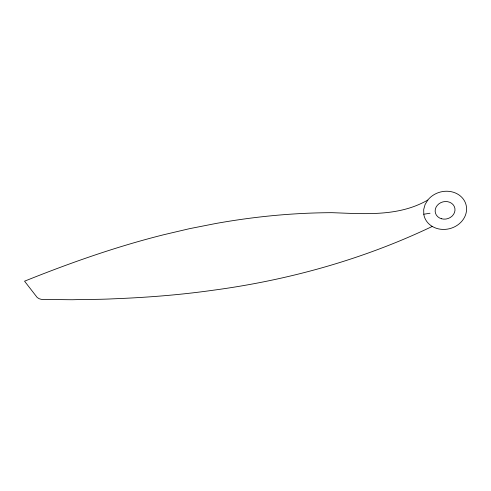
<?xml version="1.0" encoding="UTF-8"?>
<svg xmlns="http://www.w3.org/2000/svg" width="491" height="491" viewBox="0 0 491 491"><rect width="100%" height="100%" fill="white"/><g stroke="black" fill="none" stroke-linecap="round" stroke-linejoin="round"><path stroke-width="0.74" d="M427.759 200.5L427.796 200.046A21.69 18.897 -15.1 0 1 461.933 197.456A21.69 18.897 -15.1 0 1 453.629 227.29A21.69 18.897 -15.1 0 1 423.794 214.438L423.702 209.473L425.071 204.563L427.796 200.046C398.569 216.905 364.254 213.794 331.984 212.677C293.004 212.818 254.093 216.623 215.739 223.509L189.606 228.653L163.626 234.759C116.152 246.654 69.918 262.943 24.55 281.19L37.187 297.478C41.213 300.971 47.357 298.872 52.212 299.535C58.963 299.578 65.714 299.7 72.465 299.743C85.882 299.363 99.317 299.528 112.727 298.841C146.171 297.558 179.589 294.968 212.732 290.291C288.548 280.171 363.15 259.414 432.258 226.431M423.794 214.229L430.03 213.235M441.427 218.74A10.01 8.721 -15.1 0 0 454.899 208.442A10.01 8.721 -15.1 0 0 438.905 203.826A10.01 8.721 -15.1 0 0 441.427 218.74"/></g></svg>
